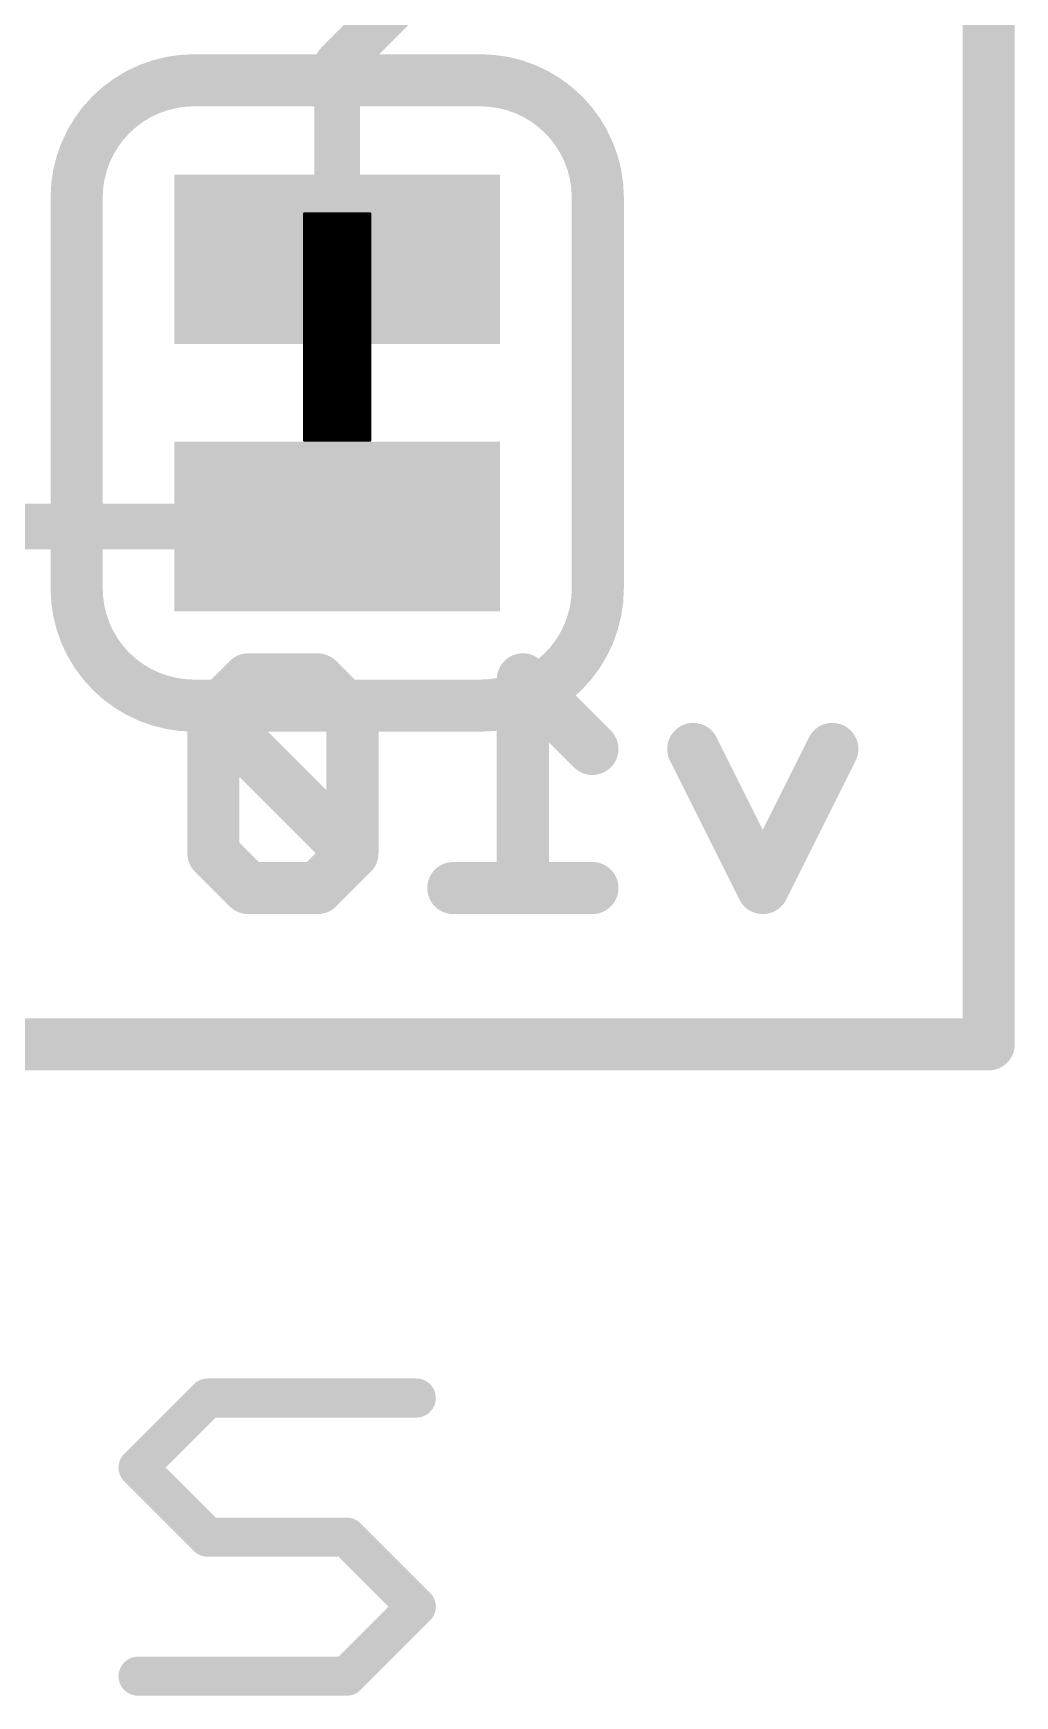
# Model space of a CAD drawing. Extents: x -37 to 70, y -13 to 33.
# Drawn here: x 21.67 to 25.5, y -2.54 to 3.94 of the extents above; entities that cross this region are included whole.
import ezdxf

# ---------------------------------------------------------------- set-up
doc = ezdxf.new("R2010")
doc.units = 0
for name, color, linetype in [('1', 12, 'CONTINUOUS'), ('16', 132, 'CONTINUOUS'), ('20', 53, 'CONTINUOUS'), ('21', 41, 'CONTINUOUS'), ('23', 53, 'CONTINUOUS'), ('47', 253, 'CONTINUOUS')]:
    doc.layers.add(name, color=color, linetype=linetype)

# ---------------------------------------------------------------- blocks, each defined once
blk = doc.blocks.new('RECT')
blk.add_solid([(-0.5, -0.5), (0.5, -0.5), (-0.5, 0.5), (0.5, 0.5)])

msp = doc.modelspace()

# ---------------------------------------------------------------- linework, layer by layer
at = {"layer": '1'}
for points, const_width in [([(25.4, 25.4), (25.4, 0)], 0.2032), ([(23.71, 4.6727), (22.86, 3.8227)], 0.1778), ([(22.86, 3.8227), (22.86, 3.0607)], 0.1778), ([(22.733, 2.3559), (22.733, 3.2385)], 0.0127), ([(22.733, 3.2385), (22.987, 3.2385)], 0.0127), ([(22.987, 3.2385), (22.987, 2.3559)], 0.0127), ([(22.733, 3.2258), (22.987, 3.2258)], 0.0127), ([(22.733, 3.2131), (22.987, 3.2131)], 0.0127), ([(22.733, 3.2004), (22.987, 3.2004)], 0.0127), ([(22.733, 3.1877), (22.987, 3.1877)], 0.0127), ([(22.733, 3.175), (22.987, 3.175)], 0.0127), ([(22.733, 3.1623), (22.987, 3.1623)], 0.0127), ([(22.733, 3.1496), (22.987, 3.1496)], 0.0127), ([(22.733, 3.1369), (22.987, 3.1369)], 0.0127), ([(22.733, 3.1242), (22.987, 3.1242)], 0.0127), ([(22.733, 3.1115), (22.987, 3.1115)], 0.0127), ([(22.733, 3.0988), (22.987, 3.0988)], 0.0127), ([(22.733, 3.0861), (22.987, 3.0861)], 0.0127), ([(22.733, 3.0734), (22.987, 3.0734)], 0.0127), ([(22.733, 3.0607), (22.987, 3.0607)], 0.0127), ([(22.733, 3.048), (22.987, 3.048)], 0.0127), ([(22.733, 3.0353), (22.987, 3.0353)], 0.0127), ([(22.733, 3.0226), (22.987, 3.0226)], 0.0127), ([(22.733, 3.0099), (22.987, 3.0099)], 0.0127), ([(22.733, 2.9972), (22.987, 2.9972)], 0.0127), ([(22.733, 2.9845), (22.987, 2.9845)], 0.0127), ([(22.733, 2.9718), (22.987, 2.9718)], 0.0127), ([(22.733, 2.9591), (22.987, 2.9591)], 0.0127), ([(22.733, 2.9464), (22.987, 2.9464)], 0.0127), ([(22.733, 2.9337), (22.987, 2.9337)], 0.0127), ([(22.733, 2.921), (22.987, 2.921)], 0.0127), ([(22.733, 2.9083), (22.987, 2.9083)], 0.0127), ([(22.733, 2.8956), (22.987, 2.8956)], 0.0127), ([(22.733, 2.8829), (22.987, 2.8829)], 0.0127), ([(22.733, 2.8702), (22.987, 2.8702)], 0.0127), ([(22.733, 2.8575), (22.987, 2.8575)], 0.0127), ([(22.733, 2.8448), (22.987, 2.8448)], 0.0127), ([(22.733, 2.8321), (22.987, 2.8321)], 0.0127), ([(22.733, 2.8194), (22.987, 2.8194)], 0.0127), ([(22.733, 2.8067), (22.987, 2.8067)], 0.0127), ([(22.733, 2.794), (22.987, 2.794)], 0.0127), ([(22.733, 2.7813), (22.987, 2.7813)], 0.0127), ([(22.733, 2.7686), (22.987, 2.7686)], 0.0127), ([(22.733, 2.7559), (22.987, 2.7559)], 0.0127), ([(22.733, 2.7432), (22.987, 2.7432)], 0.0127), ([(22.733, 2.7305), (22.987, 2.7305)], 0.0127), ([(22.733, 2.7178), (22.987, 2.7178)], 0.0127), ([(22.733, 2.7051), (22.987, 2.7051)], 0.0127), ([(22.733, 2.6924), (22.987, 2.6924)], 0.0127), ([(22.733, 2.6797), (22.987, 2.6797)], 0.0127), ([(22.733, 2.667), (22.987, 2.667)], 0.0127), ([(22.733, 2.6543), (22.987, 2.6543)], 0.0127), ([(22.733, 2.6416), (22.987, 2.6416)], 0.0127), ([(22.733, 2.6289), (22.987, 2.6289)], 0.0127), ([(22.733, 2.6162), (22.987, 2.6162)], 0.0127), ([(22.733, 2.6035), (22.987, 2.6035)], 0.0127), ([(22.733, 2.5908), (22.987, 2.5908)], 0.0127), ([(22.733, 2.5781), (22.987, 2.5781)], 0.0127), ([(22.733, 2.5654), (22.987, 2.5654)], 0.0127), ([(22.733, 2.5527), (22.987, 2.5527)], 0.0127), ([(22.733, 2.54), (22.987, 2.54)], 0.0127), ([(22.733, 2.5273), (22.987, 2.5273)], 0.0127), ([(22.733, 2.5146), (22.987, 2.5146)], 0.0127), ([(22.733, 2.5019), (22.987, 2.5019)], 0.0127), ([(22.733, 2.4892), (22.987, 2.4892)], 0.0127), ([(22.733, 2.4765), (22.987, 2.4765)], 0.0127), ([(22.733, 2.4638), (22.987, 2.4638)], 0.0127), ([(22.733, 2.4511), (22.987, 2.4511)], 0.0127), ([(22.733, 2.4384), (22.987, 2.4384)], 0.0127), ([(22.733, 2.4257), (22.987, 2.4257)], 0.0127), ([(22.733, 2.413), (22.987, 2.413)], 0.0127), ([(22.733, 2.4003), (22.987, 2.4003)], 0.0127), ([(22.733, 2.3876), (22.987, 2.3876)], 0.0127), ([(22.733, 2.3749), (22.987, 2.3749)], 0.0127), ([(22.733, 2.3622), (22.987, 2.3622)], 0.0127), ([(22.987, 2.3559), (22.733, 2.3559)], 0.0127), ([(22.86, 2.0193), (18.3007, 2.0193)], 0.1778), ([(25.4, 0), (0, 0)], 0.2032)]:
    msp.add_lwpolyline(points, dxfattribs=dict(at, const_width=const_width))
for points, const_width in [([(22.9045, 3.8227, 1), (22.8155, 3.8227)], 0.0889), ([(22.8286, 3.8541, 1), (22.8914, 3.7913)], 0.0889), ([(22.7362, 3.2385, 1), (22.7298, 3.2385)], 0.0064), ([(22.733, 3.2417, 1), (22.733, 3.2353)], 0.0064), ([(22.9902, 3.2385, 1), (22.9838, 3.2385)], 0.0064), ([(22.987, 3.2353, 1), (22.987, 3.2417)], 0.0064), ([(22.733, 3.229, 1), (22.733, 3.2226)], 0.0064), ([(22.733, 3.2163, 1), (22.733, 3.2099)], 0.0064), ([(22.733, 3.2036, 1), (22.733, 3.1972)], 0.0064), ([(22.733, 3.1909, 1), (22.733, 3.1845)], 0.0064), ([(22.733, 3.1782, 1), (22.733, 3.1718)], 0.0064), ([(22.987, 3.2226, 1), (22.987, 3.229)], 0.0064), ([(22.987, 3.2099, 1), (22.987, 3.2163)], 0.0064), ([(22.987, 3.1972, 1), (22.987, 3.2036)], 0.0064), ([(22.987, 3.1845, 1), (22.987, 3.1909)], 0.0064), ([(22.987, 3.1718, 1), (22.987, 3.1782)], 0.0064), ([(22.733, 3.1655, 1), (22.733, 3.1591)], 0.0064), ([(22.733, 3.1528, 1), (22.733, 3.1464)], 0.0064), ([(22.733, 3.1401, 1), (22.733, 3.1337)], 0.0064), ([(22.733, 3.1274, 1), (22.733, 3.121)], 0.0064), ([(22.733, 3.1147, 1), (22.733, 3.1083)], 0.0064), ([(22.987, 3.1591, 1), (22.987, 3.1655)], 0.0064), ([(22.987, 3.1464, 1), (22.987, 3.1528)], 0.0064), ([(22.987, 3.1337, 1), (22.987, 3.1401)], 0.0064), ([(22.987, 3.121, 1), (22.987, 3.1274)], 0.0064), ([(22.987, 3.1083, 1), (22.987, 3.1147)], 0.0064), ([(22.733, 3.102, 1), (22.733, 3.0956)], 0.0064), ([(22.733, 3.0893, 1), (22.733, 3.0829)], 0.0064), ([(22.733, 3.0766, 1), (22.733, 3.0702)], 0.0064), ([(22.733, 3.0639, 1), (22.733, 3.0575)], 0.0064), ([(22.733, 3.0512, 1), (22.733, 3.0448)], 0.0064), ([(22.8155, 3.0607, 1), (22.9045, 3.0607)], 0.0889), ([(22.987, 3.0956, 1), (22.987, 3.102)], 0.0064), ([(22.987, 3.0829, 1), (22.987, 3.0893)], 0.0064), ([(22.987, 3.0702, 1), (22.987, 3.0766)], 0.0064), ([(22.987, 3.0575, 1), (22.987, 3.0639)], 0.0064), ([(22.987, 3.0448, 1), (22.987, 3.0512)], 0.0064), ([(22.733, 3.0385, 1), (22.733, 3.0321)], 0.0064), ([(22.733, 3.0258, 1), (22.733, 3.0194)], 0.0064), ([(22.733, 3.0131, 1), (22.733, 3.0067)], 0.0064), ([(22.733, 3.0004, 1), (22.733, 2.994)], 0.0064), ([(22.733, 2.9877, 1), (22.733, 2.9813)], 0.0064), ([(22.987, 3.0321, 1), (22.987, 3.0385)], 0.0064), ([(22.987, 3.0194, 1), (22.987, 3.0258)], 0.0064), ([(22.987, 3.0067, 1), (22.987, 3.0131)], 0.0064), ([(22.987, 2.994, 1), (22.987, 3.0004)], 0.0064), ([(22.987, 2.9813, 1), (22.987, 2.9877)], 0.0064), ([(22.733, 2.975, 1), (22.733, 2.9686)], 0.0064), ([(22.733, 2.9623, 1), (22.733, 2.9559)], 0.0064), ([(22.733, 2.9496, 1), (22.733, 2.9432)], 0.0064), ([(22.733, 2.9369, 1), (22.733, 2.9305)], 0.0064), ([(22.733, 2.9242, 1), (22.733, 2.9178)], 0.0064), ([(22.987, 2.9686, 1), (22.987, 2.975)], 0.0064), ([(22.987, 2.9559, 1), (22.987, 2.9623)], 0.0064), ([(22.987, 2.9432, 1), (22.987, 2.9496)], 0.0064), ([(22.987, 2.9305, 1), (22.987, 2.9369)], 0.0064), ([(22.987, 2.9178, 1), (22.987, 2.9242)], 0.0064), ([(22.733, 2.9115, 1), (22.733, 2.9051)], 0.0064), ([(22.733, 2.8988, 1), (22.733, 2.8924)], 0.0064), ([(22.733, 2.8861, 1), (22.733, 2.8797)], 0.0064), ([(22.733, 2.8734, 1), (22.733, 2.867)], 0.0064), ([(22.733, 2.8607, 1), (22.733, 2.8543)], 0.0064), ([(22.987, 2.9051, 1), (22.987, 2.9115)], 0.0064), ([(22.987, 2.8924, 1), (22.987, 2.8988)], 0.0064), ([(22.987, 2.8797, 1), (22.987, 2.8861)], 0.0064), ([(22.987, 2.867, 1), (22.987, 2.8734)], 0.0064), ([(22.987, 2.8543, 1), (22.987, 2.8607)], 0.0064), ([(22.733, 2.848, 1), (22.733, 2.8416)], 0.0064), ([(22.733, 2.8353, 1), (22.733, 2.8289)], 0.0064), ([(22.733, 2.8226, 1), (22.733, 2.8162)], 0.0064), ([(22.733, 2.8099, 1), (22.733, 2.8035)], 0.0064), ([(22.733, 2.7972, 1), (22.733, 2.7908)], 0.0064), ([(22.733, 2.7845, 1), (22.733, 2.7781)], 0.0064), ([(22.987, 2.8416, 1), (22.987, 2.848)], 0.0064), ([(22.987, 2.8289, 1), (22.987, 2.8353)], 0.0064), ([(22.987, 2.8162, 1), (22.987, 2.8226)], 0.0064), ([(22.987, 2.8035, 1), (22.987, 2.8099)], 0.0064), ([(22.987, 2.7908, 1), (22.987, 2.7972)], 0.0064), ([(22.987, 2.7781, 1), (22.987, 2.7845)], 0.0064), ([(22.733, 2.7718, 1), (22.733, 2.7654)], 0.0064), ([(22.733, 2.7591, 1), (22.733, 2.7527)], 0.0064), ([(22.733, 2.7464, 1), (22.733, 2.74)], 0.0064), ([(22.733, 2.7337, 1), (22.733, 2.7273)], 0.0064), ([(22.733, 2.721, 1), (22.733, 2.7146)], 0.0064), ([(22.987, 2.7654, 1), (22.987, 2.7718)], 0.0064), ([(22.987, 2.7527, 1), (22.987, 2.7591)], 0.0064), ([(22.987, 2.74, 1), (22.987, 2.7464)], 0.0064), ([(22.987, 2.7273, 1), (22.987, 2.7337)], 0.0064), ([(22.987, 2.7146, 1), (22.987, 2.721)], 0.0064), ([(22.733, 2.7083, 1), (22.733, 2.7019)], 0.0064), ([(22.733, 2.6956, 1), (22.733, 2.6892)], 0.0064), ([(22.733, 2.6829, 1), (22.733, 2.6765)], 0.0064), ([(22.733, 2.6702, 1), (22.733, 2.6638)], 0.0064), ([(22.733, 2.6575, 1), (22.733, 2.6511)], 0.0064), ([(22.987, 2.7019, 1), (22.987, 2.7083)], 0.0064), ([(22.987, 2.6892, 1), (22.987, 2.6956)], 0.0064), ([(22.987, 2.6765, 1), (22.987, 2.6829)], 0.0064), ([(22.987, 2.6638, 1), (22.987, 2.6702)], 0.0064), ([(22.987, 2.6511, 1), (22.987, 2.6575)], 0.0064), ([(22.733, 2.6448, 1), (22.733, 2.6384)], 0.0064), ([(22.733, 2.6321, 1), (22.733, 2.6257)], 0.0064), ([(22.733, 2.6194, 1), (22.733, 2.613)], 0.0064), ([(22.733, 2.6067, 1), (22.733, 2.6003)], 0.0064), ([(22.733, 2.594, 1), (22.733, 2.5876)], 0.0064), ([(22.987, 2.6384, 1), (22.987, 2.6448)], 0.0064), ([(22.987, 2.6257, 1), (22.987, 2.6321)], 0.0064), ([(22.987, 2.613, 1), (22.987, 2.6194)], 0.0064), ([(22.987, 2.6003, 1), (22.987, 2.6067)], 0.0064), ([(22.987, 2.5876, 1), (22.987, 2.594)], 0.0064), ([(22.733, 2.5813, 1), (22.733, 2.5749)], 0.0064), ([(22.733, 2.5686, 1), (22.733, 2.5622)], 0.0064), ([(22.733, 2.5559, 1), (22.733, 2.5495)], 0.0064), ([(22.733, 2.5432, 1), (22.733, 2.5368)], 0.0064), ([(22.733, 2.5305, 1), (22.733, 2.5241)], 0.0064), ([(22.987, 2.5749, 1), (22.987, 2.5813)], 0.0064), ([(22.987, 2.5622, 1), (22.987, 2.5686)], 0.0064), ([(22.987, 2.5495, 1), (22.987, 2.5559)], 0.0064), ([(22.987, 2.5368, 1), (22.987, 2.5432)], 0.0064), ([(22.987, 2.5241, 1), (22.987, 2.5305)], 0.0064), ([(22.733, 2.5178, 1), (22.733, 2.5114)], 0.0064), ([(22.733, 2.5051, 1), (22.733, 2.4987)], 0.0064), ([(22.733, 2.4924, 1), (22.733, 2.486)], 0.0064), ([(22.733, 2.4797, 1), (22.733, 2.4733)], 0.0064), ([(22.733, 2.467, 1), (22.733, 2.4606)], 0.0064), ([(22.987, 2.5114, 1), (22.987, 2.5178)], 0.0064), ([(22.987, 2.4987, 1), (22.987, 2.5051)], 0.0064), ([(22.987, 2.486, 1), (22.987, 2.4924)], 0.0064), ([(22.987, 2.4733, 1), (22.987, 2.4797)], 0.0064), ([(22.987, 2.4606, 1), (22.987, 2.467)], 0.0064), ([(22.733, 2.4543, 1), (22.733, 2.4479)], 0.0064), ([(22.733, 2.4416, 1), (22.733, 2.4352)], 0.0064), ([(22.733, 2.4289, 1), (22.733, 2.4225)], 0.0064), ([(22.733, 2.4162, 1), (22.733, 2.4098)], 0.0064), ([(22.733, 2.4035, 1), (22.733, 2.3971)], 0.0064), ([(22.987, 2.4479, 1), (22.987, 2.4543)], 0.0064), ([(22.987, 2.4352, 1), (22.987, 2.4416)], 0.0064), ([(22.987, 2.4225, 1), (22.987, 2.4289)], 0.0064), ([(22.987, 2.4098, 1), (22.987, 2.4162)], 0.0064), ([(22.987, 2.3971, 1), (22.987, 2.4035)], 0.0064), ([(22.733, 2.3908, 1), (22.733, 2.3844)], 0.0064), ([(22.733, 2.3781, 1), (22.733, 2.3717)], 0.0064), ([(22.733, 2.3654, 1), (22.733, 2.359)], 0.0064), ([(22.733, 2.359, 1), (22.733, 2.3527)], 0.0064), ([(22.7298, 2.3559, 1), (22.7362, 2.3559)], 0.0064), ([(22.9838, 2.3559, 1), (22.9902, 2.3559)], 0.0064), ([(22.987, 2.3844, 1), (22.987, 2.3908)], 0.0064), ([(22.987, 2.3717, 1), (22.987, 2.3781)], 0.0064), ([(22.987, 2.359, 1), (22.987, 2.3654)], 0.0064), ([(22.987, 2.3527, 1), (22.987, 2.359)], 0.0064), ([(22.86, 1.9749, 1), (22.86, 2.0638)], 0.0889), ([(25.4, -0.0508, 1), (25.4, 0.0508)], 0.1016), ([(25.3492, 0, 1), (25.4508, 0)], 0.1016)]:
    msp.add_lwpolyline(points, format="xyb", dxfattribs=dict(at, const_width=const_width))
at = {"layer": '16', "const_width": 0.2032}
for points in [[(25.4, 0), (25.4, 25.4)], [(22.5126, 1.4231), (22.377, 1.2875)], [(22.7838, 1.4231), (22.5126, 1.4231)], [(22.9194, 1.2875), (22.7838, 1.4231)], [(23.8549, 1.1519), (23.5837, 1.4231)], [(23.5837, 1.4231), (23.5837, 0.6096)], [(22.377, 1.2875), (22.377, 0.7452)], [(22.9194, 0.7452), (22.377, 1.2875)], [(22.9194, 0.7452), (22.9194, 1.2875)], [(24.5192, 0.6096), (24.2481, 1.1519)], [(24.7904, 1.1519), (24.5192, 0.6096)], [(22.377, 0.7452), (22.5126, 0.6096)], [(22.7838, 0.6096), (22.9194, 0.7452)], [(22.5126, 0.6096), (22.7838, 0.6096)], [(23.8549, 0.6096), (23.3126, 0.6096)], [(0, 0), (25.4, 0)]]:
    msp.add_lwpolyline(points, dxfattribs=at)
at = {"layer": '16', "const_width": 0.1016}
for points in [[(22.5126, 1.4739, 1), (22.5126, 1.3723)], [(22.5485, 1.3872, 1), (22.4767, 1.459)], [(22.8197, 1.459, 1), (22.7479, 1.3872)], [(22.7838, 1.3723, 1), (22.7838, 1.4739)], [(23.6196, 1.459, 1), (23.5478, 1.3872)], [(23.6345, 1.4231, 1), (23.5329, 1.4231)], [(22.4278, 1.2875, 1), (22.3262, 1.2875)], [(22.413, 1.3234, 1), (22.3411, 1.2516)], [(22.3411, 1.3234, 1), (22.413, 1.2516)], [(22.9702, 1.2875, 1), (22.8686, 1.2875)], [(22.8834, 1.2516, 1), (22.9553, 1.3234)], [(23.819, 1.116, 1), (23.8908, 1.1878)], [(24.2935, 1.1746, 1), (24.2026, 1.1292)], [(24.8358, 1.1292, 1), (24.745, 1.1746)], [(22.413, 0.7811, 1), (22.3411, 0.7093)], [(22.9553, 0.7093, 1), (22.8834, 0.7811)], [(22.3262, 0.7452, 1), (22.4278, 0.7452)], [(22.8686, 0.7452, 1), (22.9702, 0.7452)], [(22.8834, 0.7093, 1), (22.9553, 0.7811)], [(22.5126, 0.6604, 1), (22.5126, 0.5588)], [(22.4767, 0.5737, 1), (22.5485, 0.6455)], [(22.7479, 0.6455, 1), (22.8197, 0.5737)], [(22.7838, 0.5588, 1), (22.7838, 0.6604)], [(23.3126, 0.6604, 1), (23.3126, 0.5588)], [(23.5329, 0.6096, 1), (23.6345, 0.6096)], [(23.8549, 0.5588, 1), (23.8549, 0.6604)], [(24.4738, 0.6323, 1), (24.5647, 0.5869)], [(24.4738, 0.5869, 1), (24.5647, 0.6323)], [(25.4, -0.0508, 1), (25.4, 0.0508)], [(25.3492, 0, 1), (25.4508, 0)]]:
    msp.add_lwpolyline(points, format="xyb", dxfattribs=at)
at = {"layer": '20', "const_width": 0.2032}
for points in [[(25.4, 0), (25.4, 25.4)], [(0, 0), (25.4, 0)]]:
    msp.add_lwpolyline(points, dxfattribs=at)
at = {"layer": '20', "const_width": 0.1016}
for points in [[(25.4, -0.0508, 1), (25.4, 0.0508)], [(25.3492, 0, 1), (25.4508, 0)]]:
    msp.add_lwpolyline(points, format="xyb", dxfattribs=at)
at = {"layer": '21'}
for points, const_width in [([(22.3012, 3.7592, 0.4142), (21.844, 3.302)], 0.2032), ([(22.3012, 3.81, 1), (22.3012, 3.7084)], 0.1016), ([(22.3012, 3.7084, 1), (22.3012, 3.81)], 0.1016), ([(23.876, 3.302, 0.4142), (23.4188, 3.7592)], 0.2032), ([(23.4188, 3.81, 1), (23.4188, 3.7084)], 0.1016), ([(23.4188, 3.7084, 1), (23.4188, 3.81)], 0.1016), ([(21.8948, 3.302, 1), (21.7932, 3.302)], 0.1016), ([(23.9268, 3.302, 1), (23.8252, 3.302)], 0.1016), ([(21.7932, 3.302, 1), (21.8948, 3.302)], 0.1016), ([(23.8252, 3.302, 1), (23.9268, 3.302)], 0.1016), ([(21.844, 1.778, 0.4142), (22.3012, 1.3208)], 0.2032), ([(21.8948, 1.778, 1), (21.7932, 1.778)], 0.1016), ([(21.7932, 1.778, 1), (21.8948, 1.778)], 0.1016), ([(23.4188, 1.3208, 0.4142), (23.876, 1.778)], 0.2032), ([(23.9268, 1.778, 1), (23.8252, 1.778)], 0.1016), ([(23.8252, 1.778, 1), (23.9268, 1.778)], 0.1016), ([(22.3012, 1.3716, 1), (22.3012, 1.27)], 0.1016), ([(22.3012, 1.27, 1), (22.3012, 1.3716)], 0.1016), ([(23.4188, 1.3716, 1), (23.4188, 1.27)], 0.1016), ([(23.4188, 1.27, 1), (23.4188, 1.3716)], 0.1016)]:
    msp.add_lwpolyline(points, format="xyb", dxfattribs=dict(at, const_width=const_width))
at = {"layer": '21', "const_width": 0.2032}
for points in [[(22.3012, 3.7592), (23.4188, 3.7592)], [(21.844, 1.778), (21.844, 3.302)], [(23.876, 3.302), (23.876, 1.778)], [(22.3012, 1.3208), (23.4188, 1.3208)]]:
    msp.add_lwpolyline(points, dxfattribs=at)
at = {"layer": '23'}
msp.add_point((22.86, 2.54), dxfattribs=at)
at = {"layer": '47', "const_width": 0.1524}
for points in [[(22.0835, -1.6503), (22.3547, -1.3791)], [(22.3547, -1.3791), (23.1682, -1.3791)], [(22.3547, -1.9215), (22.0835, -1.6503)], [(22.897, -1.9215), (22.3547, -1.9215)], [(23.1682, -2.1926), (22.897, -1.9215)], [(22.897, -2.4638), (23.1682, -2.1926)], [(22.0835, -2.4638), (22.897, -2.4638)]]:
    msp.add_lwpolyline(points, dxfattribs=at)
at = {"layer": '47', "const_width": 0.0762}
for points in [[(22.3547, -1.341, 1), (22.3547, -1.4172)], [(22.3816, -1.4061, 1), (22.3277, -1.3522)], [(23.1682, -1.4172, 1), (23.1682, -1.341)], [(22.1105, -1.6234, 1), (22.0566, -1.6772)], [(22.0566, -1.6234, 1), (22.1105, -1.6772)], [(22.3547, -1.8834, 1), (22.3547, -1.9596)], [(22.3277, -1.9484, 1), (22.3816, -1.8945)], [(22.9239, -1.8945, 1), (22.8701, -1.9484)], [(22.897, -1.9596, 1), (22.897, -1.8834)], [(23.1951, -2.2196, 1), (23.1412, -2.1657)], [(23.1412, -2.2196, 1), (23.1951, -2.1657)], [(22.0835, -2.4257, 1), (22.0835, -2.5019)], [(22.897, -2.5019, 1), (22.897, -2.4257)], [(22.8701, -2.4369, 1), (22.9239, -2.4907)]]:
    msp.add_lwpolyline(points, format="xyb", dxfattribs=at)

# ---------------------------------------------------------------- block references
at = {"layer": '1', "xscale": 0.6604, "yscale": 1.27, "rotation": 270}
for p in [(22.86, 3.0607), (22.86, 2.0193)]:
    msp.add_blockref('RECT', p, dxfattribs=at)

doc.saveas('drawing.dxf')
